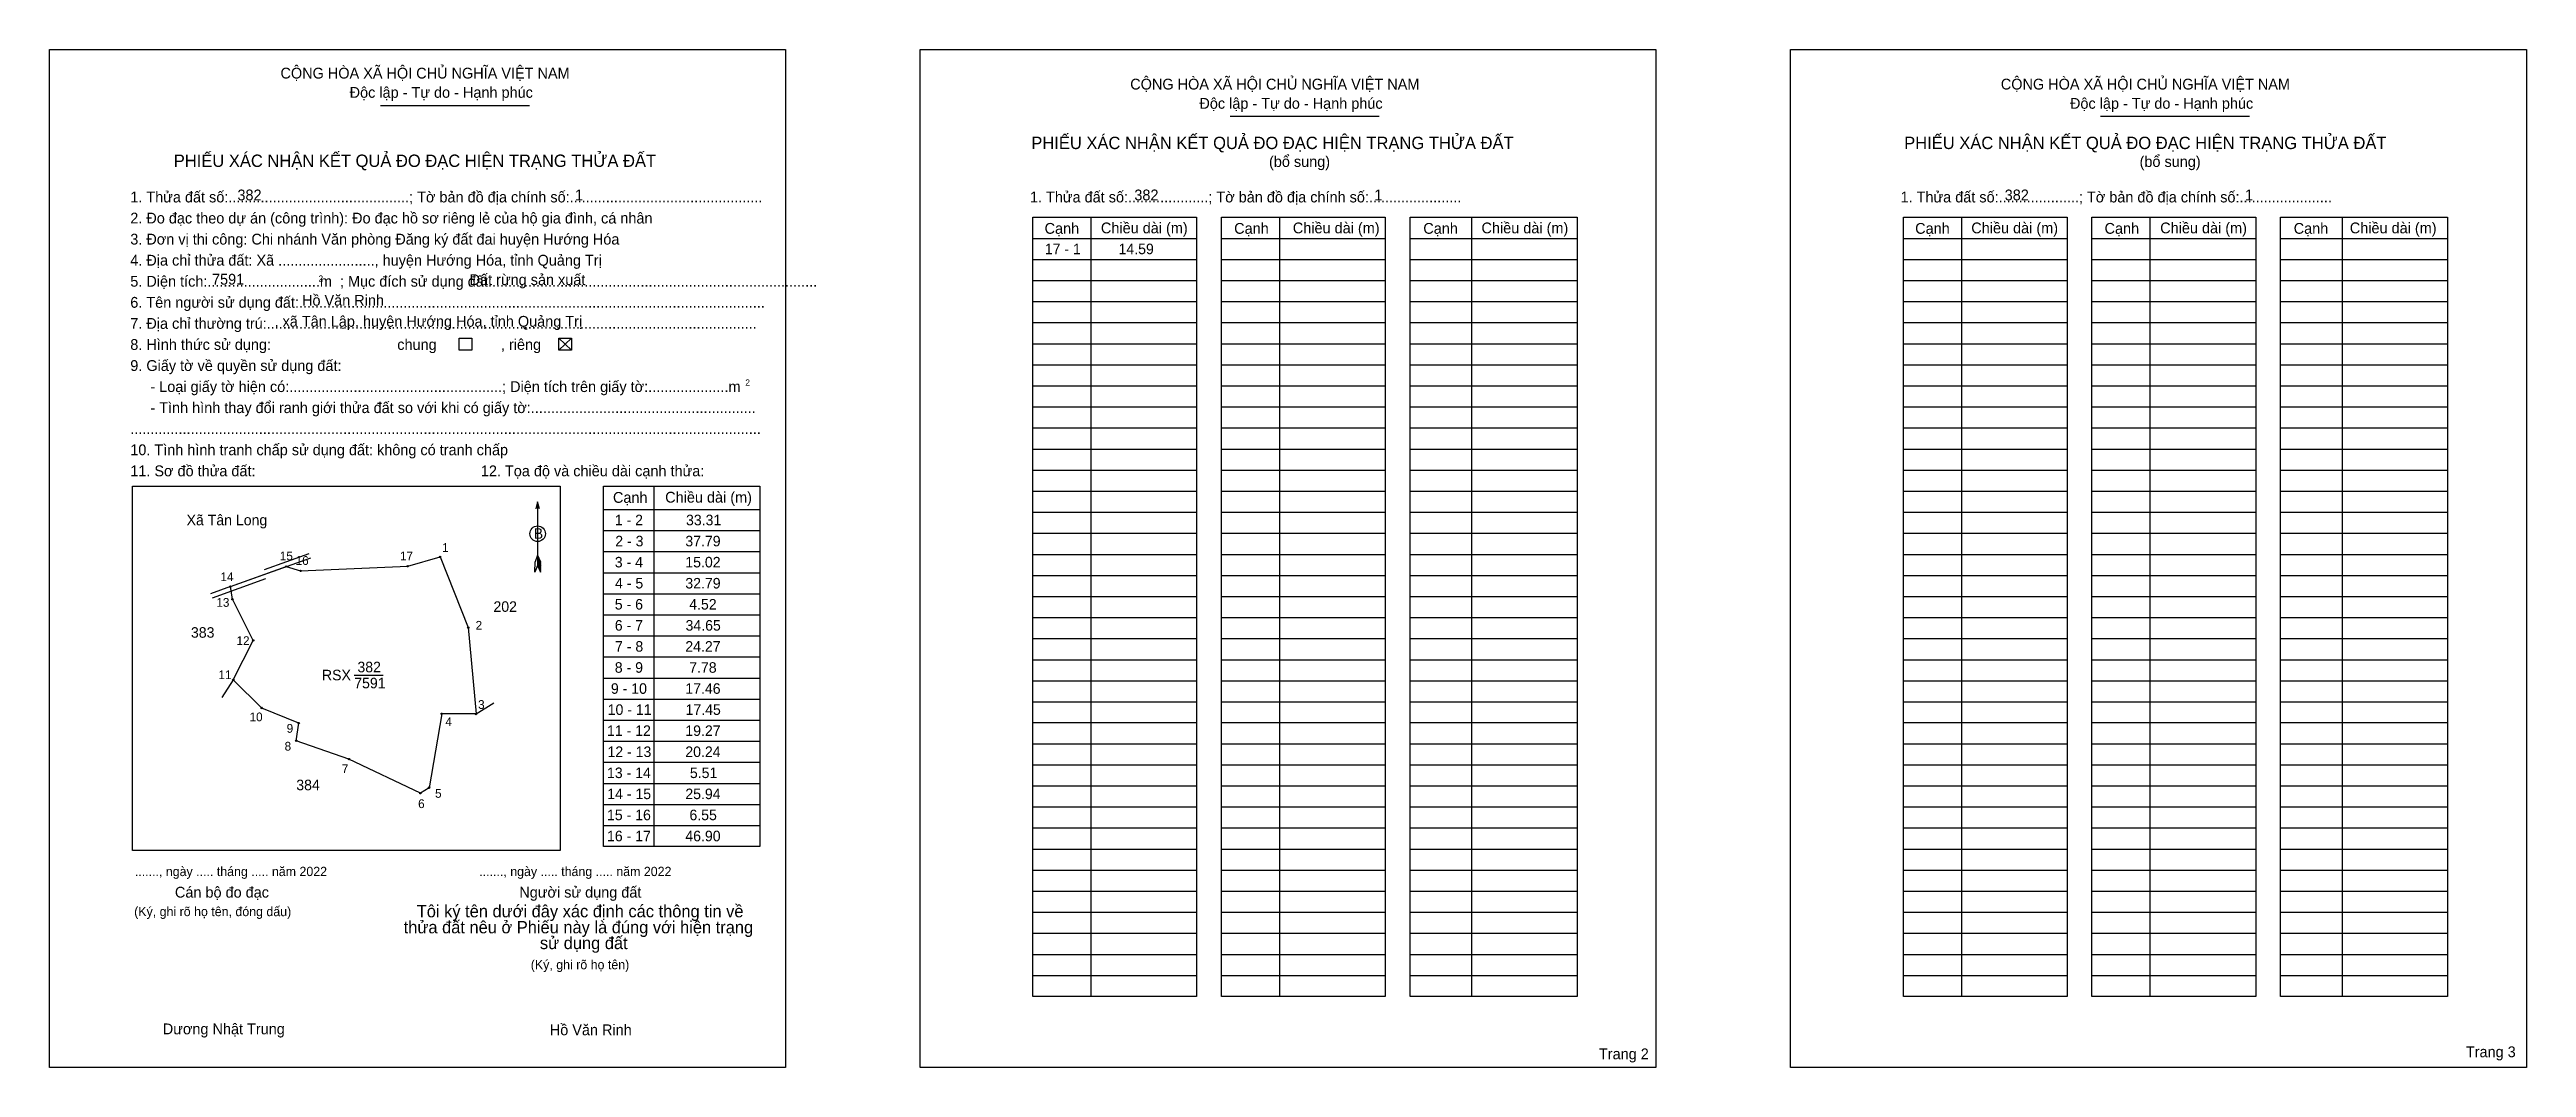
# Model space of a CAD drawing. Extents: x 544623 to 545704, y 1838083 to 1838527.
import ezdxf

# ---------------------------------------------------------------- set-up
doc = ezdxf.new("R2010")
doc.units = 0
for name, color, linetype in [('Level 1', 7, 'Continuous'), ('Level 10', 7, 'Continuous'), ('Level 11', 7, 'Continuous'), ('Level 13', 7, 'Continuous'), ('Level 2', 7, 'Continuous'), ('Level 25', 7, 'Continuous'), ('Level 27', 7, 'Continuous'), ('Level 36', 7, 'Continuous'), ('Level 48', 7, 'Continuous'), ('Level 50', 7, 'Continuous'), ('Level 52', 7, 'Continuous'), ('Level 55', 7, 'Continuous'), ('Level 6', 7, 'Continuous'), ('Level 9', 7, 'Continuous')]:
    doc.layers.add(name, color=color, linetype=linetype)

msp = doc.modelspace()

# ---------------------------------------------------------------- linework, layer by layer
at = {"layer": 'Level 1'}
for p, q in [((544622.5, 1838527.5), (544622.5, 1838527.5)), ((545002.7, 1838527.5), (545002.7, 1838527.5)), ((544767.1, 1838503.1), (544832.1, 1838503.1)), ((545138.2, 1838498.4), (545203.2, 1838498.4)), ((545518.3, 1838498.4), (545583.3, 1838498.4)), ((545077.3, 1838454.2), (545077.3, 1838113.9)), ((545159.7, 1838454.2), (545159.7, 1838113.9)), ((545243.5, 1838454.2), (545243.5, 1838113.9)), ((545457.5, 1838454.2), (545457.5, 1838113.9)), ((545539.8, 1838454.2), (545539.8, 1838113.9)), ((545623.7, 1838454.2), (545623.7, 1838113.9)), ((545052, 1838445), (545123.5, 1838445)), ((545052, 1838435.8), (545123.5, 1838435.8)), ((545134.4, 1838445), (545205.8, 1838445)), ((545134.4, 1838435.8), (545205.8, 1838435.8)), ((545216.7, 1838445), (545289.7, 1838445)), ((545216.7, 1838435.8), (545289.7, 1838435.8)), ((545432.2, 1838445), (545503.6, 1838445)), ((545432.2, 1838435.8), (545503.6, 1838435.8)), ((545514.5, 1838445), (545586, 1838445)), ((545514.5, 1838435.8), (545586, 1838435.8)), ((545596.9, 1838445), (545669.8, 1838445)), ((545596.9, 1838435.8), (545669.8, 1838435.8)), ((545052, 1838426.6), (545123.5, 1838426.6)), ((545134.4, 1838426.6), (545205.8, 1838426.6)), ((545216.7, 1838426.6), (545289.7, 1838426.6)), ((545432.2, 1838426.6), (545503.6, 1838426.6)), ((545514.5, 1838426.6), (545586, 1838426.6)), ((545596.9, 1838426.6), (545669.8, 1838426.6)), ((545052, 1838417.4), (545123.5, 1838417.4)), ((545134.4, 1838417.4), (545205.8, 1838417.4)), ((545216.7, 1838417.4), (545289.7, 1838417.4)), ((545432.2, 1838417.4), (545503.6, 1838417.4)), ((545514.5, 1838417.4), (545586, 1838417.4)), ((545596.9, 1838417.4), (545669.8, 1838417.4)), ((545052, 1838408.2), (545123.5, 1838408.2)), ((545134.4, 1838408.2), (545205.8, 1838408.2)), ((545216.7, 1838408.2), (545289.7, 1838408.2)), ((545432.2, 1838408.2), (545503.6, 1838408.2)), ((545514.5, 1838408.2), (545586, 1838408.2)), ((545596.9, 1838408.2), (545669.8, 1838408.2)), ((544845, 1838401.4), (544850.5, 1838396.2)), ((544845, 1838396.2), (544850.5, 1838401.4)), ((545052, 1838399), (545123.5, 1838399)), ((545134.4, 1838399), (545205.8, 1838399)), ((545216.7, 1838399), (545289.7, 1838399)), ((545432.2, 1838399), (545503.6, 1838399)), ((545514.5, 1838399), (545586, 1838399)), ((545596.9, 1838399), (545669.8, 1838399)), ((545052, 1838389.8), (545123.5, 1838389.8)), ((545134.4, 1838389.8), (545205.8, 1838389.8)), ((545216.7, 1838389.8), (545289.7, 1838389.8)), ((545432.2, 1838389.8), (545503.6, 1838389.8)), ((545514.5, 1838389.8), (545586, 1838389.8)), ((545596.9, 1838389.8), (545669.8, 1838389.8)), ((545052, 1838380.6), (545123.5, 1838380.6)), ((545052, 1838371.4), (545123.5, 1838371.4)), ((545134.4, 1838380.6), (545205.8, 1838380.6)), ((545134.4, 1838371.4), (545205.8, 1838371.4)), ((545216.7, 1838380.6), (545289.7, 1838380.6)), ((545216.7, 1838371.4), (545289.7, 1838371.4)), ((545432.2, 1838380.6), (545503.6, 1838380.6)), ((545432.2, 1838371.4), (545503.6, 1838371.4)), ((545514.5, 1838380.6), (545586, 1838380.6)), ((545514.5, 1838371.4), (545586, 1838371.4)), ((545596.9, 1838380.6), (545669.8, 1838380.6)), ((545596.9, 1838371.4), (545669.8, 1838371.4)), ((545052, 1838362.2), (545123.5, 1838362.2)), ((545134.4, 1838362.2), (545205.8, 1838362.2)), ((545216.7, 1838362.2), (545289.7, 1838362.2)), ((545432.2, 1838362.2), (545503.6, 1838362.2)), ((545514.5, 1838362.2), (545586, 1838362.2)), ((545596.9, 1838362.2), (545669.8, 1838362.2)), ((545052, 1838353), (545123.5, 1838353)), ((545134.4, 1838353), (545205.8, 1838353)), ((545216.7, 1838353), (545289.7, 1838353)), ((545432.2, 1838353), (545503.6, 1838353)), ((545514.5, 1838353), (545586, 1838353)), ((545596.9, 1838353), (545669.8, 1838353)), ((545052, 1838343.8), (545123.5, 1838343.8)), ((545134.4, 1838343.8), (545205.8, 1838343.8)), ((545216.7, 1838343.8), (545289.7, 1838343.8)), ((545432.2, 1838343.8), (545503.6, 1838343.8)), ((545514.5, 1838343.8), (545586, 1838343.8)), ((545596.9, 1838343.8), (545669.8, 1838343.8)), ((544658.7, 1838336.8), (544658.7, 1838336.8)), ((544835.7, 1838329.9), (544835.7, 1838302.1)), ((544886.5, 1838336.8), (544886.5, 1838179.4)), ((545052, 1838334.6), (545123.5, 1838334.6)), ((545134.4, 1838334.6), (545205.8, 1838334.6)), ((545216.7, 1838334.6), (545289.7, 1838334.6)), ((545432.2, 1838334.6), (545503.6, 1838334.6)), ((545514.5, 1838334.6), (545586, 1838334.6)), ((545596.9, 1838334.6), (545669.8, 1838334.6)), ((544864.5, 1838326.6), (544932.7, 1838326.6)), ((544864.5, 1838317.4), (544932.7, 1838317.4)), ((545052, 1838325.4), (545123.5, 1838325.4)), ((545134.4, 1838325.4), (545205.8, 1838325.4)), ((545216.7, 1838325.4), (545289.7, 1838325.4)), ((545432.2, 1838325.4), (545503.6, 1838325.4)), ((545514.5, 1838325.4), (545586, 1838325.4)), ((545596.9, 1838325.4), (545669.8, 1838325.4)), ((544835.7, 1838306.7), (544834.6, 1838303.8)), ((544835.7, 1838306.7), (544836.9, 1838303.8)), ((544835.7, 1838306.3), (544836.9, 1838303.4)), ((544835.7, 1838305.9), (544836.9, 1838303)), ((544864.5, 1838308.2), (544932.7, 1838308.2)), ((545052, 1838316.2), (545123.5, 1838316.2)), ((545052, 1838307), (545123.5, 1838307)), ((545134.4, 1838316.2), (545205.8, 1838316.2)), ((545134.4, 1838307), (545205.8, 1838307)), ((545216.7, 1838316.2), (545289.7, 1838316.2)), ((545216.7, 1838307), (545289.7, 1838307)), ((545432.2, 1838316.2), (545503.6, 1838316.2)), ((545432.2, 1838307), (545503.6, 1838307)), ((545514.5, 1838316.2), (545586, 1838316.2)), ((545514.5, 1838307), (545586, 1838307)), ((545596.9, 1838316.2), (545669.8, 1838316.2)), ((545596.9, 1838307), (545669.8, 1838307)), ((544834.5, 1838299.2), (544834.6, 1838303.8)), ((544835.7, 1838302.1), (544834.5, 1838299.2)), ((544835.7, 1838305.5), (544836.9, 1838302.6)), ((544835.7, 1838305.1), (544836.9, 1838302.2)), ((544835.7, 1838304.7), (544836.9, 1838301.8)), ((544835.7, 1838304.3), (544836.9, 1838301.4)), ((544835.7, 1838303.9), (544836.9, 1838301)), ((544835.7, 1838303.5), (544836.9, 1838300.6)), ((544835.7, 1838303.1), (544836.9, 1838300.1)), ((544835.7, 1838302.7), (544836.9, 1838299.7)), ((544835.7, 1838302.1), (544836.9, 1838299.2)), ((544836.9, 1838299.2), (544836.9, 1838303.8)), ((544864.5, 1838299), (544932.7, 1838299)), ((545052, 1838297.8), (545123.5, 1838297.8)), ((545134.4, 1838297.8), (545205.8, 1838297.8)), ((545216.7, 1838297.8), (545289.7, 1838297.8)), ((545432.2, 1838297.8), (545503.6, 1838297.8)), ((545514.5, 1838297.8), (545586, 1838297.8)), ((545596.9, 1838297.8), (545669.8, 1838297.8)), ((544864.5, 1838289.8), (544932.7, 1838289.8)), ((545052, 1838288.6), (545123.5, 1838288.6)), ((545134.4, 1838288.6), (545205.8, 1838288.6)), ((545216.7, 1838288.6), (545289.7, 1838288.6)), ((545432.2, 1838288.6), (545503.6, 1838288.6)), ((545514.5, 1838288.6), (545586, 1838288.6)), ((545596.9, 1838288.6), (545669.8, 1838288.6)), ((544864.5, 1838280.6), (544932.7, 1838280.6)), ((545052, 1838279.4), (545123.5, 1838279.4)), ((545134.4, 1838279.4), (545205.8, 1838279.4)), ((545216.7, 1838279.4), (545289.7, 1838279.4)), ((545432.2, 1838279.4), (545503.6, 1838279.4)), ((545514.5, 1838279.4), (545586, 1838279.4)), ((545596.9, 1838279.4), (545669.8, 1838279.4)), ((544864.5, 1838271.4), (544932.7, 1838271.4)), ((545052, 1838270.2), (545123.5, 1838270.2)), ((545134.4, 1838270.2), (545205.8, 1838270.2)), ((545216.7, 1838270.2), (545289.7, 1838270.2)), ((545432.2, 1838270.2), (545503.6, 1838270.2)), ((545514.5, 1838270.2), (545586, 1838270.2)), ((545596.9, 1838270.2), (545669.8, 1838270.2)), ((544864.5, 1838262.2), (544932.7, 1838262.2)), ((544864.5, 1838253), (544932.7, 1838253)), ((545052, 1838261), (545123.5, 1838261)), ((545052, 1838251.8), (545123.5, 1838251.8)), ((545134.4, 1838261), (545205.8, 1838261)), ((545134.4, 1838251.8), (545205.8, 1838251.8)), ((545216.7, 1838261), (545289.7, 1838261)), ((545216.7, 1838251.8), (545289.7, 1838251.8)), ((545432.2, 1838261), (545503.6, 1838261)), ((545432.2, 1838251.8), (545503.6, 1838251.8)), ((545514.5, 1838261), (545586, 1838261)), ((545514.5, 1838251.8), (545586, 1838251.8)), ((545596.9, 1838261), (545669.8, 1838261)), ((545596.9, 1838251.8), (545669.8, 1838251.8)), ((544864.5, 1838243.8), (544932.7, 1838243.8)), ((545052, 1838242.6), (545123.5, 1838242.6)), ((545134.4, 1838242.6), (545205.8, 1838242.6)), ((545216.7, 1838242.6), (545289.7, 1838242.6)), ((545432.2, 1838242.6), (545503.6, 1838242.6)), ((545514.5, 1838242.6), (545586, 1838242.6)), ((545596.9, 1838242.6), (545669.8, 1838242.6)), ((544864.5, 1838234.6), (544932.7, 1838234.6)), ((545052, 1838233.5), (545123.5, 1838233.5)), ((545134.4, 1838233.5), (545205.8, 1838233.5)), ((545216.7, 1838233.5), (545289.7, 1838233.5)), ((545432.2, 1838233.5), (545503.6, 1838233.5)), ((545514.5, 1838233.5), (545586, 1838233.5)), ((545596.9, 1838233.5), (545669.8, 1838233.5)), ((544864.5, 1838225.4), (544932.7, 1838225.4)), ((545052, 1838224.3), (545123.5, 1838224.3)), ((545134.4, 1838224.3), (545205.8, 1838224.3)), ((545216.7, 1838224.3), (545289.7, 1838224.3)), ((545432.2, 1838224.3), (545503.6, 1838224.3)), ((545514.5, 1838224.3), (545586, 1838224.3)), ((545596.9, 1838224.3), (545669.8, 1838224.3)), ((544864.5, 1838216.2), (544932.7, 1838216.2)), ((545052, 1838215.1), (545123.5, 1838215.1)), ((545134.4, 1838215.1), (545205.8, 1838215.1)), ((545216.7, 1838215.1), (545289.7, 1838215.1)), ((545432.2, 1838215.1), (545503.6, 1838215.1)), ((545514.5, 1838215.1), (545586, 1838215.1)), ((545596.9, 1838215.1), (545669.8, 1838215.1)), ((544864.5, 1838207), (544932.7, 1838207)), ((544864.5, 1838197.8), (544932.7, 1838197.8)), ((545052, 1838205.9), (545123.5, 1838205.9)), ((545134.4, 1838205.9), (545205.8, 1838205.9)), ((545216.7, 1838205.9), (545289.7, 1838205.9)), ((545432.2, 1838205.9), (545503.6, 1838205.9)), ((545514.5, 1838205.9), (545586, 1838205.9)), ((545596.9, 1838205.9), (545669.8, 1838205.9)), ((544864.5, 1838188.6), (544932.7, 1838188.6)), ((545052, 1838196.7), (545123.5, 1838196.7)), ((545052, 1838187.5), (545123.5, 1838187.5)), ((545134.4, 1838196.7), (545205.8, 1838196.7)), ((545134.4, 1838187.5), (545205.8, 1838187.5)), ((545216.7, 1838196.7), (545289.7, 1838196.7)), ((545216.7, 1838187.5), (545289.7, 1838187.5)), ((545432.2, 1838196.7), (545503.6, 1838196.7)), ((545432.2, 1838187.5), (545503.6, 1838187.5)), ((545514.5, 1838196.7), (545586, 1838196.7)), ((545514.5, 1838187.5), (545586, 1838187.5)), ((545596.9, 1838196.7), (545669.8, 1838196.7)), ((545596.9, 1838187.5), (545669.8, 1838187.5)), ((544845.6, 1838177.6), (544845.6, 1838177.6)), ((545052, 1838178.3), (545123.5, 1838178.3)), ((545134.4, 1838178.3), (545205.8, 1838178.3)), ((545216.7, 1838178.3), (545289.7, 1838178.3)), ((545432.2, 1838178.3), (545503.6, 1838178.3)), ((545514.5, 1838178.3), (545586, 1838178.3)), ((545596.9, 1838178.3), (545669.8, 1838178.3)), ((545052, 1838169.1), (545123.5, 1838169.1)), ((545134.4, 1838169.1), (545205.8, 1838169.1)), ((545216.7, 1838169.1), (545289.7, 1838169.1)), ((545432.2, 1838169.1), (545503.6, 1838169.1)), ((545514.5, 1838169.1), (545586, 1838169.1)), ((545596.9, 1838169.1), (545669.8, 1838169.1)), ((545052, 1838159.9), (545123.5, 1838159.9)), ((545134.4, 1838159.9), (545205.8, 1838159.9)), ((545216.7, 1838159.9), (545289.7, 1838159.9)), ((545432.2, 1838159.9), (545503.6, 1838159.9)), ((545514.5, 1838159.9), (545586, 1838159.9)), ((545596.9, 1838159.9), (545669.8, 1838159.9)), ((545052, 1838150.7), (545123.5, 1838150.7)), ((545134.4, 1838150.7), (545205.8, 1838150.7)), ((545216.7, 1838150.7), (545289.7, 1838150.7)), ((545432.2, 1838150.7), (545503.6, 1838150.7)), ((545514.5, 1838150.7), (545586, 1838150.7)), ((545596.9, 1838150.7), (545669.8, 1838150.7)), ((545052, 1838141.5), (545123.5, 1838141.5)), ((545134.4, 1838141.5), (545205.8, 1838141.5)), ((545216.7, 1838141.5), (545289.7, 1838141.5)), ((545432.2, 1838141.5), (545503.6, 1838141.5)), ((545514.5, 1838141.5), (545586, 1838141.5)), ((545596.9, 1838141.5), (545669.8, 1838141.5)), ((545052, 1838132.3), (545123.5, 1838132.3)), ((545052, 1838123.1), (545123.5, 1838123.1)), ((545134.4, 1838132.3), (545205.8, 1838132.3)), ((545134.4, 1838123.1), (545205.8, 1838123.1)), ((545216.7, 1838132.3), (545289.7, 1838132.3)), ((545216.7, 1838123.1), (545289.7, 1838123.1)), ((545432.2, 1838132.3), (545503.6, 1838132.3)), ((545432.2, 1838123.1), (545503.6, 1838123.1)), ((545514.5, 1838132.3), (545586, 1838132.3)), ((545514.5, 1838123.1), (545586, 1838123.1)), ((545596.9, 1838132.3), (545669.8, 1838132.3)), ((545596.9, 1838123.1), (545669.8, 1838123.1)), ((544944, 1838082.9), (544944, 1838082.9)), ((545324.1, 1838082.9), (545324.1, 1838082.9))]:
    msp.add_line(p, q, dxfattribs=at)
for points in [[(545052, 1838454.2), (545123.5, 1838454.2), (545123.5, 1838113.9), (545052, 1838113.9)], [(545134.4, 1838454.2), (545205.8, 1838454.2), (545205.8, 1838113.9), (545134.4, 1838113.9)], [(545216.7, 1838454.2), (545289.7, 1838454.2), (545289.7, 1838113.9), (545216.7, 1838113.9)], [(545432.2, 1838454.2), (545503.6, 1838454.2), (545503.6, 1838113.9), (545432.2, 1838113.9)], [(545514.5, 1838454.2), (545586, 1838454.2), (545586, 1838113.9), (545514.5, 1838113.9)], [(545596.9, 1838454.2), (545669.8, 1838454.2), (545669.8, 1838113.9), (545596.9, 1838113.9)], [(544658.7, 1838336.8), (544845.6, 1838336.8), (544845.6, 1838177.6), (544658.7, 1838177.6)], [(544864.5, 1838336.8), (544932.7, 1838336.8), (544932.7, 1838179.4), (544864.5, 1838179.4)]]:
    msp.add_lwpolyline(points, close=True, dxfattribs=at)
msp.add_lwpolyline([(544836.5, 1838326.9), (544835.7, 1838329.9), (544834.9, 1838326.9)], dxfattribs=at)
msp.add_circle((544835.7, 1838316), 3.4, dxfattribs=at)
at = {"layer": 'Level 10'}
msp.add_lwpolyline([(544702.8, 1838252.2), (544711.5, 1838269.4), (544702.4, 1838287.4), (544701.5, 1838292.9), (544725.9, 1838301.7), (544732.2, 1838299.8), (544779, 1838301.8), (544793.1, 1838305.9), (544805.4, 1838275), (544808.8, 1838237.3), (544793.8, 1838237.4), (544788.3, 1838205.1), (544784.5, 1838202.7), (544753.3, 1838217.6), (544730.3, 1838225.6), (544731.4, 1838233.3), (544715.2, 1838239.9)], close=True, dxfattribs=at)
at = {"layer": 'Level 11'}
for centre in [(544793.1, 1838305.9), (544725.9, 1838301.7), (544732.2, 1838299.8), (544779, 1838301.8), (544701.5, 1838292.9), (544702.4, 1838287.4), (544805.4, 1838275), (544711.5, 1838269.4), (544702.8, 1838252.2), (544702.8, 1838252.2), (544715.2, 1838239.9), (544731.4, 1838233.3), (544793.8, 1838237.4), (544808.8, 1838237.3), (544730.3, 1838225.6), (544753.3, 1838217.6), (544784.5, 1838202.7), (544788.3, 1838205.1)]:
    msp.add_circle(centre, 0.307, dxfattribs=at)
at = {"layer": 'Level 2'}
for points in [[(544622.5, 1838527.5), (544944, 1838527.5), (544944, 1838082.9), (544622.5, 1838082.9)], [(545002.7, 1838527.5), (545324.1, 1838527.5), (545324.1, 1838082.9), (545002.7, 1838082.9)], [(545382.8, 1838527.5), (545704.3, 1838527.5), (545704.3, 1838082.9), (545382.8, 1838082.9)]]:
    msp.add_lwpolyline(points, close=True, dxfattribs=at)
at = {"layer": 'Level 25'}
for p, q in [((544716.4, 1838300.4), (544735.9, 1838307.4)), ((544701.5, 1838292.9), (544736.6, 1838305.5)), ((544715.2, 1838239.9), (544702.8, 1838252.2)), ((544731.4, 1838233.3), (544715.2, 1838239.9)), ((544784.5, 1838202.7), (544753.3, 1838217.6)), ((544788.3, 1838205.1), (544784.5, 1838202.7))]:
    msp.add_line(p, q, dxfattribs=at)
at = {"layer": 'Level 27'}
for p, q in [((544716.8, 1838296.3), (544693.5, 1838287.9)), ((544701.5, 1838292.9), (544692.9, 1838289.7)), ((544702.8, 1838252.2), (544697.8, 1838244.5)), ((544808.8, 1838237.3), (544816.6, 1838242.2))]:
    msp.add_line(p, q, dxfattribs=at)
at = {"layer": 'Level 50'}
for points in [[(544801.5, 1838401.4), (544807, 1838401.4), (544807, 1838396.2), (544801.5, 1838396.2)], [(544845, 1838401.4), (544850.5, 1838401.4), (544850.5, 1838396.2), (544845, 1838396.2)]]:
    msp.add_lwpolyline(points, close=True, dxfattribs=at)
at = {"layer": 'Level 9'}
msp.add_line((544755.6, 1838254.3), (544768.3, 1838254.3), dxfattribs=at)

# ---------------------------------------------------------------- texts
at = {"layer": 'Level 1'}
for s, height, p in [('CỘNG HÒA XÃ HỘI CHỦ NGHĨA VIỆT NAM', 4.721, (544723.4, 1838514.8)), ('Độc lập - Tự do - Hạnh phúc', 4.721, (544753.6, 1838506.4)), ('CỘNG HÒA XÃ HỘI CHỦ NGHĨA VIỆT NAM', 4.721, (545094.5, 1838510)), ('CỘNG HÒA XÃ HỘI CHỦ NGHĨA VIỆT NAM', 4.721, (545474.7, 1838510)), ('Độc lập - Tự do - Hạnh phúc', 4.721, (545124.7, 1838501.6)), ('Độc lập - Tự do - Hạnh phúc', 4.721, (545504.9, 1838501.6)), ('PHIẾU XÁC NHẬN KẾT QUẢ ĐO ĐẠC HIỆN TRẠNG THỬA ĐẤT', 5.396, (545051.3, 1838484)), ('PHIẾU XÁC NHẬN KẾT QUẢ ĐO ĐẠC HIỆN TRẠNG THỬA ĐẤT', 5.396, (545432.5, 1838484)), ('PHIẾU XÁC NHẬN KẾT QUẢ ĐO ĐẠC HIỆN TRẠNG THỬA ĐẤT', 5.396, (544676.8, 1838476.2)), ('(bổ sung)', 4.72, (545155.1, 1838476.2)), ('(bổ sung)', 4.72, (545535.3, 1838476.2)), ('1. Thửa đất số:.............................................; Tờ bản đồ địa chính số:................................................', 4.7212, (544657.8, 1838460.7)), ('1. Thửa đất số:....................; Tờ bản đồ địa chính số:.......................', 4.721, (545050.7, 1838460.7)), ('1. Thửa đất số:....................; Tờ bản đồ địa chính số:.......................', 4.721, (545430.9, 1838460.7)), ('2. Đo đạc theo dự án (công trình): Đo đạc hồ sơ riêng lẻ của hộ gia đình, cá nhân', 4.721, (544657.8, 1838451.5)), ('3. Đơn vị thi công: Chi nhánh Văn phòng Đăng ký đất đai huyện Hướng Hóa', 4.721, (544657.8, 1838442.3)), ('Cạnh', 4.72, (545057.1, 1838447)), ('Chiều dài (m)', 4.721, (545081.7, 1838447.2)), ('Cạnh', 4.72, (545139.9, 1838447)), ('Chiều dài (m)', 4.721, (545165.5, 1838447.2)), ('Cạnh', 4.72, (545222.5, 1838447)), ('Chiều dài (m)', 4.721, (545247.9, 1838447.2)), ('Cạnh', 4.72, (545437.3, 1838447)), ('Chiều dài (m)', 4.721, (545461.8, 1838447.2)), ('Cạnh', 4.72, (545520, 1838447)), ('Chiều dài (m)', 4.721, (545544.3, 1838447.2)), ('Cạnh', 4.72, (545602.6, 1838447)), ('Chiều dài (m)', 4.721, (545627.1, 1838447.2)), ('4. Địa chỉ thửa đất: Xã ........................, huyện Hướng Hóa, tỉnh Quảng Trị', 4.721, (544657.8, 1838433.1)), ('5. Diện tích:............................m  ; Mục đích sử dụng đất:.................................................................................', 4.7212, (544657.8, 1838423.9)), ('2', 2.7, (544740, 1838426.1)), ('6. Tên người sử dụng đất:....................................................................................................................', 4.7212, (544657.8, 1838414.7)), ('7. Địa chỉ thường trú:..........................................................................................................................', 4.7212, (544657.8, 1838405.5)), ('chung                , riêng', 4.721, (544774.4, 1838396.3)), ('9. Giấy tờ về quyền sử dụng đất:', 4.721, (544657.8, 1838387.1)), ('     - Loại giấy tờ hiện có:.....................................................; Diện tích trên giấy tờ:....................m', 4.7212, (544657.8, 1838377.9)), ('2', 2.7, (544926.4, 1838380.7)), ('     - Tình hình thay đổi ranh giới thửa đất so với khi có giấy tờ:........................................................', 4.7212, (544657.8, 1838368.7)), ('.............................................................................................................................................................', 4.7212, (544657.8, 1838359.5)), ('10. Tình hình tranh chấp sử dụng đất: không có tranh chấp', 4.721, (544657.8, 1838350.3)), ('11. Sơ đồ thửa đất:', 4.721, (544657.8, 1838341.1)), ('12. Tọa độ và chiều dài cạnh thửa:', 4.721, (544810.9, 1838341.1)), ('Cạnh', 4.72, (544868.6, 1838329.5)), ('Chiều dài (m)', 4.721, (544891.4, 1838329.6)), ('B', 4.6, (544834, 1838313.8)), ('......., ngày ..... tháng ..... năm 2022', 4.047, (544659.8, 1838166.5)), ('......., ngày ..... tháng ..... năm 2022', 4.047, (544810.2, 1838166.5)), ('Cán bộ đo đạc', 4.721, (544677.3, 1838157.1)), ('Tôi ký tên dưới đây xác định các thông tin về', 5.365, (544782.9, 1838148.5)), ('Người sử dụng đất', 4.721, (544827.7, 1838157.1)), ('(Ký, ghi rõ họ tên, đóng dấu)', 4.047, (544659.5, 1838149)), ('thửa đất nêu ở Phiếu này là đúng với hiện trạng', 5.365, (544777.2, 1838141.5)), ('sử dụng đất', 5.365, (544836.7, 1838134.6)), ('(Ký, ghi rõ họ tên)', 4.047, (544832.7, 1838125.8)), ('Dương Nhật Trung', 4.721, (544672, 1838097.4)), ('Trang 2', 4.72, (545299.2, 1838086.5)), ('Trang 3', 4.72, (545677.8, 1838087.4))]:
    msp.add_text(s, height=height, dxfattribs=at).set_placement(p)
at = {"layer": 'Level 13'}
for s, p in [('RSX', (544741.5, 1838252)), ('7591', (544755.6, 1838248.5)), ('382', (544757, 1838255.5))]:
    msp.add_text(s, height=4.6, dxfattribs=at).set_placement(p)
at = {"layer": 'Level 36'}
for s, height, p in [('Xã Tân Long', 4.599, (544682.4, 1838319.7)), ('202', 4.6, (544816.4, 1838281.9)), ('383', 4.6, (544684.3, 1838270.6)), ('384', 4.6, (544730.3, 1838204))]:
    msp.add_text(s, height=height, dxfattribs=at).set_placement(p)
at = {"layer": 'Level 48'}
msp.add_text('8. Hình thức sử dụng:', height=4.721, dxfattribs=at).set_placement((544657.8, 1838396.3))
at = {"layer": 'Level 52'}
for s, p in [('17 - 1', (545057.2, 1838438.1)), ('14.59', (545089.4, 1838438.1)), ('1 - 2', (544869.4, 1838319.7)), ('33.31', (544900.5, 1838319.7)), ('3 - 4', (544869.4, 1838301.3)), ('2 - 3', (544869.6, 1838310.5)), ('37.79', (544900.2, 1838310.5)), ('15.02', (544900.2, 1838301.3)), ('4 - 5', (544869.5, 1838292.1)), ('32.79', (544900.2, 1838292.1)), ('5 - 6', (544869.4, 1838282.9)), ('4.52', (544901.9, 1838282.9)), ('6 - 7', (544869.4, 1838273.7)), ('34.65', (544900.3, 1838273.7)), ('7 - 8', (544869.5, 1838264.5)), ('24.27', (544900.2, 1838264.5)), ('8 - 9', (544869.4, 1838255.3)), ('7.78', (544901.9, 1838255.3)), ('10 - 11', (544866.3, 1838236.9)), ('9 - 10', (544867.7, 1838246.1)), ('17.46', (544900.2, 1838246.1)), ('17.45', (544900.3, 1838236.9)), ('11 - 12', (544866, 1838227.7)), ('19.27', (544900.2, 1838227.7)), ('12 - 13', (544866.2, 1838218.5)), ('20.24', (544900.2, 1838218.5)), ('13 - 14', (544866, 1838209.3)), ('5.51', (544902.2, 1838209.3)), ('14 - 15', (544866.1, 1838200.1)), ('25.94', (544900.2, 1838200.1)), ('15 - 16', (544866, 1838190.9)), ('6.55', (544902, 1838190.9)), ('16 - 17', (544866, 1838181.7)), ('46.90', (544900.2, 1838181.7))]:
    msp.add_text(s, height=4.6, dxfattribs=at).set_placement(p)
at = {"layer": 'Level 55'}
for s, p in [('1', (544793, 1838305.9)), ('15', (544725.8, 1838301.7)), ('16', (544732.1, 1838299.8)), ('17', (544778.9, 1838301.8)), ('14', (544701.4, 1838292.9)), ('13', (544702.3, 1838287.4)), ('2', (544805.3, 1838275)), ('12', (544711.4, 1838269.4)), ('11', (544702.7, 1838252.2)), ('10', (544715.1, 1838239.9)), ('9', (544731.3, 1838233.3)), ('4', (544793.7, 1838237.4)), ('3', (544808.8, 1838237.3)), ('8', (544730.3, 1838225.6)), ('7', (544753.2, 1838217.6)), ('6', (544784.5, 1838202.7)), ('5', (544788.3, 1838205.1))]:
    msp.add_text(s, height=0.153, dxfattribs=at).set_placement(p)
at = {"layer": 'Level 6'}
for s, height, p in [('382', 4.72, (544704.6, 1838461.6)), ('1', 4.72, (544852, 1838461.6)), ('382', 4.72, (545096.3, 1838461.6)), ('1', 4.72, (545201.1, 1838461.6)), ('382', 4.72, (545476.4, 1838461.6)), ('1', 4.72, (545581.3, 1838461.6)), ('7591', 4.72, (544693.5, 1838424.8)), ('Đất rừng sản xuất', 4.721, (544806, 1838424.6)), ('Hồ Văn Rinh', 4.721, (544732.8, 1838415.6)), (', xã Tân Lập, huyện Hướng Hóa, tỉnh Quảng Trị', 4.721, (544720.8, 1838406.4)), ('Hồ Văn Rinh', 4.721, (544841, 1838097))]:
    msp.add_text(s, height=height, dxfattribs=at).set_placement(p)
at = {"layer": 'Level 9'}
for s, p in [('15', (544723.1, 1838304.4)), ('16', (544730, 1838302.4)), ('17', (544775.6, 1838304.4)), ('1', (544794, 1838308.1)), ('14', (544697.2, 1838295.3)), ('13', (544695.4, 1838284.1)), ('2', (544808.6, 1838274.1)), ('12', (544704.2, 1838267.4)), ('11', (544696.3, 1838252.5)), ('3', (544809.7, 1838239.5)), ('10', (544709.9, 1838234.1)), ('9', (544726.1, 1838229.1)), ('4', (544795.4, 1838232)), ('8', (544725.2, 1838221.3)), ('7', (544750.2, 1838211.5)), ('6', (544783.5, 1838196.2)), ('5', (544790.9, 1838200.7))]:
    msp.add_text(s, height=3.83, dxfattribs=at).set_placement(p)

doc.saveas('drawing.dxf')
